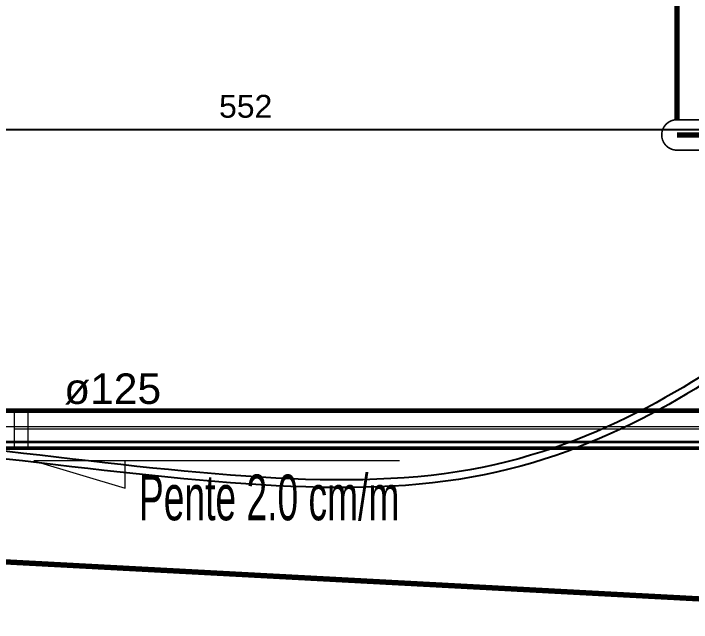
# Model space of a CAD drawing. Header units: metres. Extents: x -101133.8 to -101066.7, y -24899.3 to -24824.7.
# Drawn here: x -101109.623 to -101107.398, y -24848.923 to -24846.924 of the extents above; entities that cross this region are included whole.
import ezdxf
from ezdxf.enums import TextEntityAlignment as Align

# ---------------------------------------------------------------- set-up
doc = ezdxf.new("R2010")
doc.units = ezdxf.units.M
doc.header["$LTSCALE"] = 0.2
doc.header["$PDSIZE"] = -5
doc.linetypes.add('AXES', pattern=[50.8, 31.75, -6.35, 6.35, -6.35])
doc.linetypes.add('CACHE', pattern=[9.525, 6.35, -3.175])
for name, color, linetype in [('CMT-CONDENSATS', 6, 'AXES'), ('CMT-COTATION DIVERS', 1, 'Continuous'), ('CMT-CVC-CTA1-SOUFFLAGE', 4, 'Continuous'), ('CMT-PLB-EV-SOUS DALLAGE', 1, 'Continuous'), ('CMT-PLB-REC-U', 30, 'Continuous'), ('CMT-VRV1', 5, 'Continuous')]:
    doc.layers.add(name, color=color, linetype=linetype)
doc.styles.add('Arial', font='arial.ttf')
doc.styles.get("Standard").update_dxf_attribs({"font": 'arial.ttf'})
doc.dimstyles.get("Standard").update_dxf_attribs({"dimtxt": 0.18, "dimasz": 0.18, "dimexe": 0.18, "dimexo": 0.0625, "dimgap": 0.09, "dimtad": 0, "dimtih": 1, "dimtoh": 1, "dimdec": 4, "dimzin": 0, "dimdsep": 46, "dimtxsty": 'Standard', "dimcen": 0.09, "dimadec": 0, "dimazin": 0, "dimtfac": 1, "dimtdec": 4, "dimtofl": 0, "dimtmove": 0, "dimatfit": 3, "dimfxl": 1, "dimtolj": 1, "dimtzin": 0, "dimarcsym": 0})

# ---------------------------------------------------------------- blocks, each defined once
blk = doc.blocks.new('COT-45')
at = {"color": 0}
for p, q in [((0, -1), (0, 1)), ((-1, 0), (1, 0))]:
    blk.add_line(p, q, dxfattribs=at)
at = {"color": 0, "const_width": 0.4}
blk.add_lwpolyline([(-0.442, -0.442), (0.442, 0.442)], dxfattribs=at)
blk = doc.blocks.new('*D117')
at = {"layer": 'CMT-COTATION DIVERS', "color": 0, "lineweight": -2}
for p, q in [((-101111.6233, -24847.2801), (-101111.6233, -24847.2548)), ((-101106.0993, -24848.5677), (-101106.0993, -24847.2548)), ((-101111.5983, -24847.3048), (-101106.1243, -24847.3048))]:
    blk.add_line(p, q, dxfattribs=at)
at = {"layer": 'Defpoints', "color": 0, "lineweight": 15}
for p in [(-101111.6233, -24847.3101), (-101106.0993, -24847.3048), (-101106.0993, -24848.5977)]:
    blk.add_point(p, dxfattribs=at)
at = {"layer": 'CMT-COTATION DIVERS', "color": 0, "lineweight": -2, "xscale": 0.025, "yscale": 0.025, "zscale": 0.025, "rotation": 180}
blk.add_blockref('COT-45', (-101111.6233, -24847.3048), dxfattribs=at)
at = {"layer": 'CMT-COTATION DIVERS', "color": 0, "lineweight": -2, "xscale": 0.025, "yscale": 0.025, "zscale": 0.025}
blk.add_blockref('COT-45', (-101106.0993, -24847.3048), dxfattribs=at)
at = {"layer": 'CMT-COTATION DIVERS', "color": 0, "lineweight": 15, "insert": (-101108.8613, -24847.229), "char_height": 0.075, "attachment_point": 5}
blk.add_mtext('\\A1;552', dxfattribs=at)

msp = doc.modelspace()

# ---------------------------------------------------------------- linework, layer by layer
at = {"layer": 'CMT-CONDENSATS', "const_width": 0.0175}
msp.add_lwpolyline([(-101109.7656, -24848.718), (-101106.0843, -24848.9142)], dxfattribs=at)
at = {"layer": 'CMT-CVC-CTA1-SOUFFLAGE', "color": 7, "lineweight": 50}
for p, q in [((-101109.7215, -24848.2263), (-101109.6215, -24848.2263)), ((-101109.7215, -24848.3513), (-101109.6215, -24848.3513))]:
    msp.add_line(p, q, dxfattribs=at)
at = {"layer": 'CMT-CVC-CTA1-SOUFFLAGE', "lineweight": 50}
for p, q in [((-101105.9858, -24848.2263), (-101109.6215, -24848.2263)), ((-101105.9858, -24848.3513), (-101109.6215, -24848.3513))]:
    msp.add_line(p, q, dxfattribs=at)
at = {"layer": 'CMT-CVC-CTA1-SOUFFLAGE', "color": 8, "lineweight": 20}
msp.add_line((-101109.6215, -24848.2263), (-101109.6215, -24848.3513), dxfattribs=at)
at = {"layer": 'CMT-CVC-CTA1-SOUFFLAGE', "color": 8, "linetype": 'CACHE', "lineweight": 20}
msp.add_line((-101109.5765, -24848.2263), (-101109.5765, -24848.3513), dxfattribs=at)
at = {"layer": 'CMT-CVC-CTA1-SOUFFLAGE', "color": 8, "linetype": 'AXES', "lineweight": 20}
msp.add_line((-101105.9858, -24848.2888), (-101109.6215, -24848.2888), dxfattribs=at)
at = {"layer": 'CMT-PLB-EV-SOUS DALLAGE', "lineweight": 35}
for p, q in [((-101106.348, -24848.2312), (-101112.8078, -24848.2312)), ((-101106.348, -24848.3312), (-101112.8078, -24848.3312))]:
    msp.add_line(p, q, dxfattribs=at)
at = {"layer": 'CMT-PLB-EV-SOUS DALLAGE', "color": 8, "linetype": 'AXES', "lineweight": 20}
msp.add_line((-101106.348, -24848.2812), (-101112.8078, -24848.2812), dxfattribs=at)
at = {"layer": 'CMT-PLB-EV-SOUS DALLAGE', "linetype": 'Continuous', "lineweight": 20, "ltscale": 1.014}
msp.add_lwpolyline([(-101108.3567, -24848.3925), (-101109.5567, -24848.3925), (-101109.2567, -24848.4825), (-101109.2567, -24848.3925)], dxfattribs=at)
at = {"layer": 'CMT-PLB-REC-U'}
for points, const_width in [([(-101107.4454, -24835.2337), (-101107.4454, -24847.2725)], 0.0175), ([(-101107.4454, -24847.2725), (-101107.3654, -24847.2725)], 0.00525), ([(-101107.3704, -24847.3225), (-101107.4454, -24847.3225)], 0.0175), ([(-101107.3654, -24847.3725), (-101107.4454, -24847.3725)], 0.00525)]:
    msp.add_lwpolyline(points, dxfattribs=dict(at, const_width=const_width))
at = {"layer": 'CMT-PLB-REC-U', "const_width": 0.00525}
msp.add_lwpolyline([(-101107.4454, -24847.3725, -1), (-101107.4454, -24847.2725)], format="xyb", dxfattribs=at)
at = {"layer": 'CMT-VRV1', "linetype": 'Continuous'}
for points in [[(-101106.7885, -24847.4753), (-101106.7885, -24847.7104), (-101107.0224, -24847.928), (-101108.0531, -24848.6099), (-101109.1764, -24848.4387), (-101109.7561, -24848.3744)], [(-101106.8135, -24847.4753), (-101106.8135, -24847.6995), (-101107.0379, -24847.9083), (-101108.0589, -24848.5837), (-101109.1731, -24848.4139), (-101109.7533, -24848.3495)]]:
    msp.add_open_spline(points, degree=3, dxfattribs=at)

# ---------------------------------------------------------------- texts
at = {"layer": 'CMT-CVC-CTA1-SOUFFLAGE', "lineweight": 50, "insert": (-101109.4572, -24848.1569), "char_height": 0.1, "attachment_point": 4, "style": 'Arial'}
msp.add_mtext('ø125', dxfattribs=at)
at = {"layer": 'CMT-PLB-EV-SOUS DALLAGE', "ltscale": 1.015, "style": 'Arial', "width": 0.582638}
msp.add_text('Pente 2.0 cm/m', height=0.15, dxfattribs=at).set_placement((-101109.2117, -24848.5875), (-101108.3567, -24848.5875), align=Align.FIT)

# ---------------------------------------------------------------- dimensions: what is measured, and where the dimension line sits
at = {"layer": 'CMT-COTATION DIVERS', "lineweight": 15}
dim = msp.add_linear_dim(base=(-101106.0993, -24847.3048), p1=(-101111.6233, -24847.3101), p2=(-101106.0993, -24848.5977), dimstyle='Standard', override={"dimscale": 0.05, "dimtxt": 1.5, "dimasz": 0.5, "dimexe": 1, "dimexo": 0.6, "dimgap": 0.75, "dimtad": 1, "dimtih": 0, "dimtoh": 0, "dimdec": 0, "dimlfac": 100, "dimblk": 'COT-45', "dimcen": 0, "dimadec": 2, "dimazin": 2, "dimtdec": 2, "dimtix": 1, "dimtmove": 1, "dimfrac": 1}, dxfattribs=at)
dim.commit()
dim.dimension.update_dxf_attribs({"geometry": '*D117', "text_midpoint": (-101108.8613, -24847.229)})

doc.saveas('drawing.dxf')
